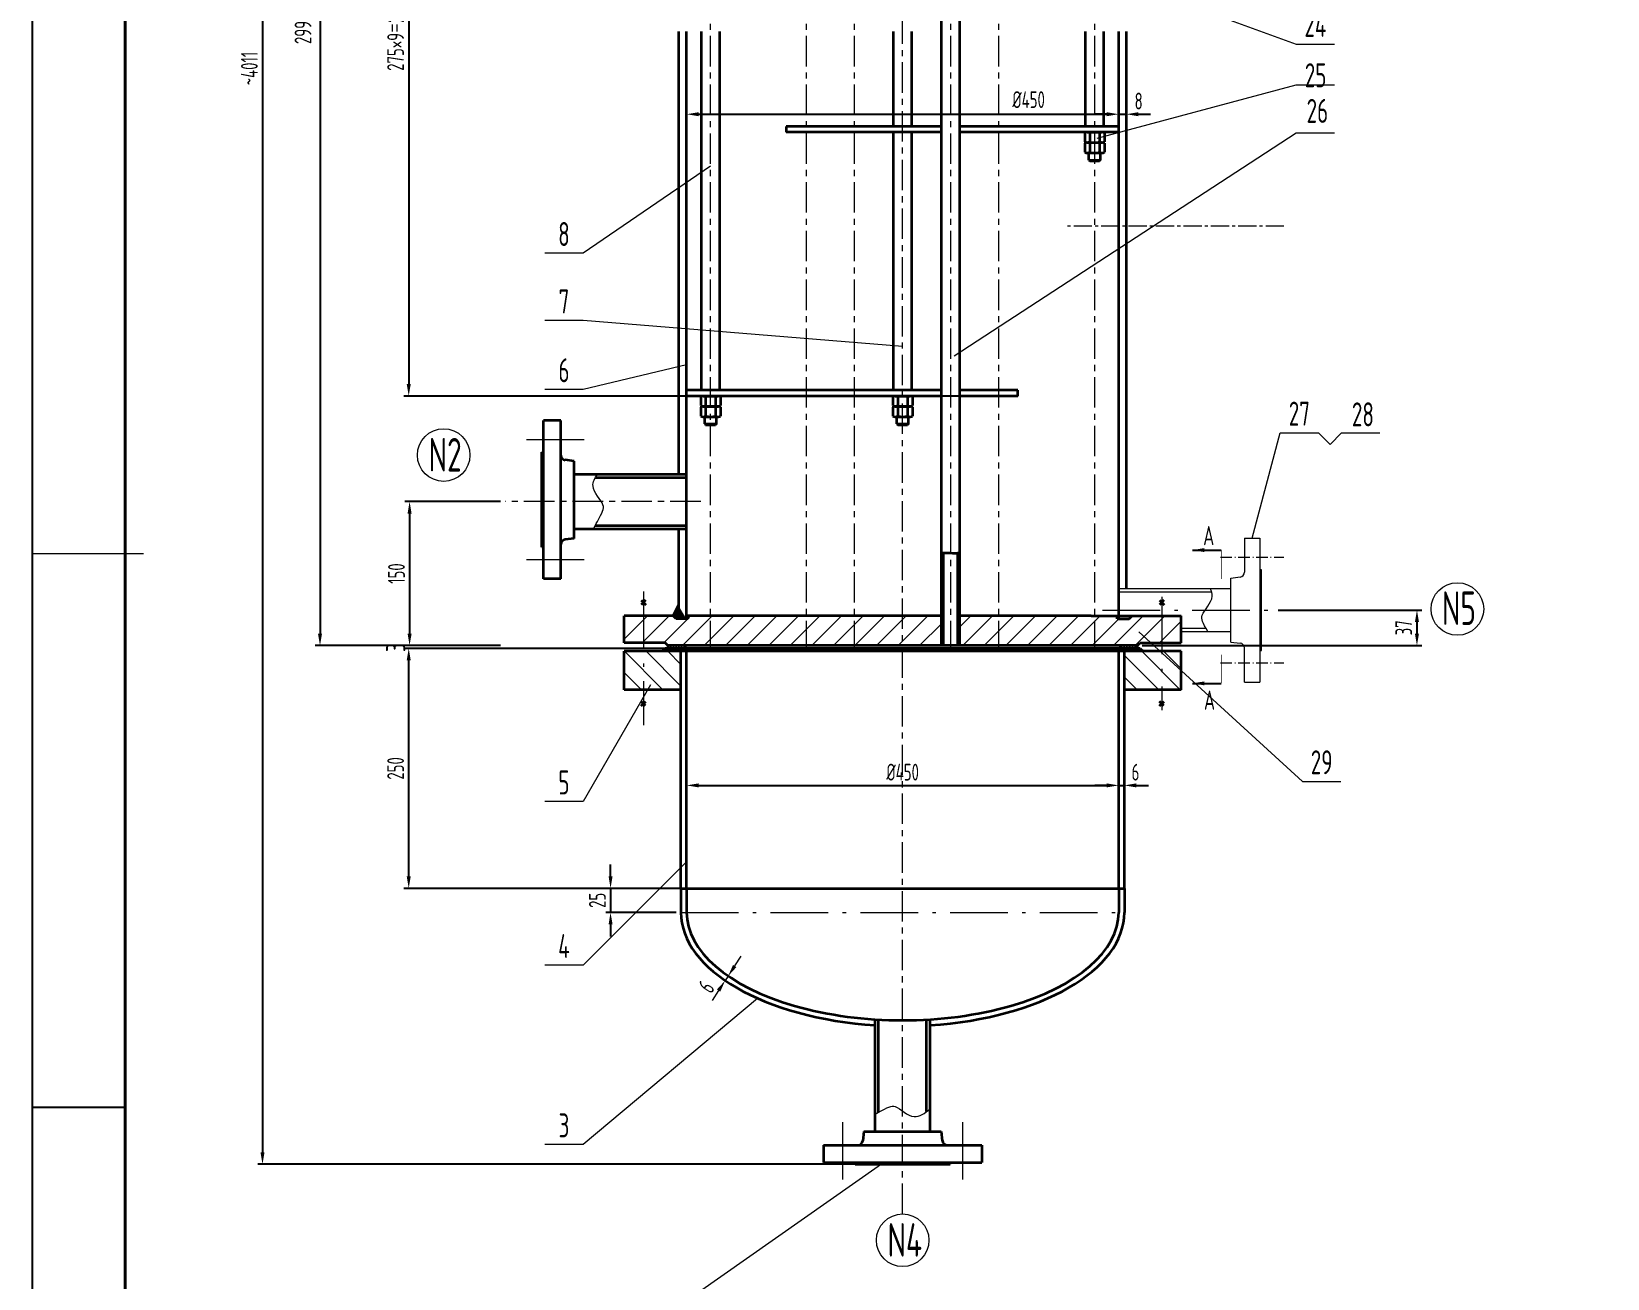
# Model space of a CAD drawing. Header units: millimetres. Extents: x -2894 to 367, y -1685 to 2915.
# Drawn here: x -2894 to -1252, y -139 to 1160 of the extents above; entities that cross this region are included whole.
import ezdxf
from ezdxf.enums import TextEntityAlignment as Align

# ---------------------------------------------------------------- set-up
doc = ezdxf.new("R2010")
doc.units = ezdxf.units.MM
doc.header["$MEASUREMENT"] = 0
doc.header["$PDMODE"] = 3
doc.header["$PDSIZE"] = 5
for name, pattern in [('ACAD_ISO04W100', [30, 24, -3, 0, -3]), ('ACAD_ISO05W100', [33, 24, -3, 0, -3, 0, -3]), ('ACAD_ISO10W100', [18.7, 12, -3, 0.7, -3]), ('CENTER', [50.8, 31.75, -6.35, 6.35, -6.35]), ('CENTER2', [28.575, 19.05, -3.175, 3.175, -3.175])]:
    doc.linetypes.add(name, pattern=pattern)
doc.layers.get('Defpoints').update_dxf_attribs({"linetype": 'CONTINUOUS'})
doc.layers.add('4', color=3, linetype='CONTINUOUS')
for name, color, linetype, lineweight in [('中心线', 1, 'ACAD_ISO04W100', 18), ('双点划线', 5, 'ACAD_ISO05W100', 18), ('标注', 7, 'CONTINUOUS', 18), ('粗实线', 4, 'CONTINUOUS', 70), ('细实线', 7, 'CONTINUOUS', 18)]:
    doc.layers.add(name, color=color, linetype=linetype, lineweight=lineweight)
doc.styles.add('HGCAD', font='gbenor.shx', dxfattribs={"width": 0.75, "bigfont": 'gbcbig.shx'})
doc.dimstyles.new('HGCAD', dxfattribs={"dimscale": 5, "dimtxt": 3.5, "dimasz": 2.5, "dimexe": 1, "dimexo": 1, "dimgap": 1, "dimtad": 1, "dimdec": 0, "dimdsep": 46, "dimtxsty": 'HGCAD', "dimcen": 0, "dimadec": 0, "dimazin": 0, "dimtfac": 1, "dimtdec": 0, "dimtix": 1, "dimtmove": 2, "dimatfit": 0, "dimfxl": 0, "dimtolj": 1, "dimarcsym": 0})
doc.dimstyles.new('HGCAD$0', dxfattribs={"dimscale": 5, "dimtxt": 3.5, "dimasz": 2.5, "dimexe": 1, "dimexo": 1, "dimgap": 1, "dimtad": 1, "dimdec": 0, "dimdsep": 46, "dimtxsty": 'HGCAD', "dimcen": 0, "dimadec": 0, "dimazin": 0, "dimtfac": 1, "dimtdec": 0, "dimtix": 1, "dimtmove": 2, "dimatfit": 0, "dimfxl": 0, "dimtolj": 1, "dimarcsym": 0})
pattern_1 = [(135, (130.885, -1511.21), (-11.22532, -11.22532), [])]
pattern_2 = [(45, (130.8855, -1511.2105), (-4.490128, 4.490128), [])]

# ---------------------------------------------------------------- blocks, each defined once
blk = doc.blocks.new('*D7')
at = {"layer": 'Defpoints', "color": 0, "linetype": 'ByBlock'}
for p in [(-2038.9, 2263.3), (-2653.2, -20.4), (-1986.5, -20.4)]:
    blk.add_point(p, dxfattribs=at)
at = {"layer": '标注', "color": 0, "linetype": 'ByBlock', "lineweight": -2}
for p, q in [((-2043.9, 2263.3), (-2658.2, 2263.3)), ((-2653.2, 2250.8), (-2653.2, -7.9)), ((-1991.5, -20.4), (-2658.2, -20.4))]:
    blk.add_line(p, q, dxfattribs=at)
at = {"layer": '标注', "color": 0, "linetype": 'ByBlock'}
for points in [[(-2655.3, 2250.8), (-2651.1, 2250.8), (-2653.2, 2263.3)], [(-2655.3, -7.9), (-2651.1, -7.9), (-2653.2, -20.4)]]:
    blk.add_solid(points, dxfattribs=at)
at = {"layer": '标注', "color": 0, "linetype": 'ByBlock', "insert": (-2666.9, 1121.4), "char_height": 17.5, "attachment_point": 5, "rotation": 90, "style": 'HGCAD'}
blk.add_mtext('\\A1;~4011', dxfattribs=at)
blk = doc.blocks.new('*D6')
at = {"layer": 'Defpoints', "color": 0, "linetype": 'ByBlock'}
for p in [(-2489.7, 1799.9), (-2593.3, 520.1), (-2471.6, 520.1)]:
    blk.add_point(p, dxfattribs=at)
at = {"layer": '标注', "color": 0, "linetype": 'ByBlock', "lineweight": -2}
for p, q in [((-2494.7, 1799.9), (-2598.3, 1799.9)), ((-2593.3, 1787.4), (-2593.3, 532.6)), ((-2476.6, 520.1), (-2598.3, 520.1))]:
    blk.add_line(p, q, dxfattribs=at)
at = {"layer": '标注', "color": 0, "linetype": 'ByBlock'}
for points in [[(-2595.4, 1787.4), (-2591.2, 1787.4), (-2593.3, 1799.9)], [(-2595.4, 532.6), (-2591.2, 532.6), (-2593.3, 520.1)]]:
    blk.add_solid(points, dxfattribs=at)
at = {"layer": '标注', "color": 0, "linetype": 'ByBlock', "insert": (-2611, 1162.9), "char_height": 17.5, "attachment_point": 5, "rotation": 90, "style": 'HGCAD'}
blk.add_mtext('\\A1;2997', dxfattribs=at)
blk = doc.blocks.new('*D8')
at = {"layer": 'Defpoints', "color": 0, "linetype": 'ByBlock'}
for p in [(-2500.9, 1539.9), (-2500.9, 780.1), (-1917.8, 780.1)]:
    blk.add_point(p, dxfattribs=at)
at = {"layer": '标注', "color": 0, "linetype": 'ByBlock', "lineweight": -2}
for p, q in [((-2500.9, 1527.4), (-2500.9, 792.6)), ((-1922.8, 780.1), (-2505.9, 780.1))]:
    blk.add_line(p, q, dxfattribs=at)
at = {"layer": '标注', "color": 0, "linetype": 'ByBlock'}
for points in [[(-2503, 1527.4), (-2498.8, 1527.4), (-2500.9, 1539.9)], [(-2503, 792.6), (-2498.8, 792.6), (-2500.9, 780.1)]]:
    blk.add_solid(points, dxfattribs=at)
at = {"layer": '标注', "color": 0, "linetype": 'ByBlock', "insert": (-2514.6, 1160), "char_height": 17.5, "attachment_point": 5, "rotation": 90, "style": 'HGCAD'}
blk.add_mtext('\\A1;275×9＝2475', dxfattribs=at)
blk = doc.blocks.new('*D9')
at = {"layer": 'Defpoints', "color": 0, "linetype": 'ByBlock', "ltscale": 5}
for p in [(-1761.4, 1073.8), (-2211.4, 1057.2), (-1761.4, 1057.2)]:
    blk.add_point(p, dxfattribs=at)
at = {"layer": '标注', "color": 0, "linetype": 'ByBlock', "lineweight": -2, "ltscale": 5}
for p, q in [((-2211.4, 1062.2), (-2211.4, 1078.8)), ((-2198.9, 1073.8), (-1773.9, 1073.8)), ((-1761.4, 1062.2), (-1761.4, 1078.8))]:
    blk.add_line(p, q, dxfattribs=at)
at = {"layer": '标注', "color": 0, "linetype": 'ByBlock', "ltscale": 5}
for points in [[(-2198.9, 1075.9), (-2198.9, 1071.7), (-2211.4, 1073.8)], [(-1773.9, 1075.9), (-1773.9, 1071.7), (-1761.4, 1073.8)]]:
    blk.add_solid(points, dxfattribs=at)
at = {"layer": '标注', "color": 0, "linetype": 'ByBlock', "ltscale": 5, "insert": (-1855.2, 1089), "char_height": 17.5, "attachment_point": 5, "style": 'HGCAD'}
blk.add_mtext('\\A1;%%C450', dxfattribs=at)
blk = doc.blocks.new('*D10')
at = {"layer": 'Defpoints', "color": 0, "linetype": 'ByBlock'}
for p in [(-2500.9, 517.1), (-2141.9, 517.1), (-2141.9, 267.1)]:
    blk.add_point(p, dxfattribs=at)
at = {"layer": '中心线', "color": 0, "linetype": 'ByBlock', "lineweight": -2}
for p, q in [((-2146.9, 517.1), (-2505.9, 517.1)), ((-2500.9, 279.6), (-2500.9, 504.6)), ((-2146.9, 267.1), (-2505.9, 267.1))]:
    blk.add_line(p, q, dxfattribs=at)
at = {"layer": '中心线', "color": 0, "linetype": 'ByBlock'}
for points in [[(-2503, 504.6), (-2498.8, 504.6), (-2500.9, 517.1)], [(-2503, 279.6), (-2498.8, 279.6), (-2500.9, 267.1)]]:
    blk.add_solid(points, dxfattribs=at)
at = {"layer": '中心线', "color": 0, "linetype": 'ByBlock', "insert": (-2514.6, 392.1), "char_height": 17.5, "attachment_point": 5, "rotation": 90, "style": 'HGCAD'}
blk.add_mtext('\\A1;250', dxfattribs=at)
blk = doc.blocks.new('*D11')
at = {"layer": 'Defpoints', "color": 0, "linetype": 'ByBlock', "ltscale": 5}
for p in [(-1761.4, 374.4), (-2211.4, 358), (-1761.4, 358)]:
    blk.add_point(p, dxfattribs=at)
at = {"layer": '中心线', "color": 0, "linetype": 'ByBlock', "lineweight": -2, "ltscale": 5}
for p, q in [((-2211.4, 363), (-2211.4, 379.4)), ((-1761.4, 363), (-1761.4, 379.4)), ((-2198.9, 374.4), (-1773.9, 374.4))]:
    blk.add_line(p, q, dxfattribs=at)
at = {"layer": '中心线', "color": 0, "linetype": 'ByBlock', "ltscale": 5}
for points in [[(-2198.9, 376.5), (-2198.9, 372.3), (-2211.4, 374.4)], [(-1773.9, 376.5), (-1773.9, 372.3), (-1761.4, 374.4)]]:
    blk.add_solid(points, dxfattribs=at)
at = {"layer": '中心线', "color": 0, "linetype": 'ByBlock', "ltscale": 5, "insert": (-1986.4, 388.2), "char_height": 17.5, "attachment_point": 5, "style": 'HGCAD'}
blk.add_mtext('\\A1;%%C450', dxfattribs=at)
blk = doc.blocks.new('*D39')
at = {"layer": 'Defpoints', "color": 0, "linetype": 'ByBlock', "ltscale": 5}
for p in [(-1600.2, 557.1), (-1741.9, 520.1), (-1450.7, 520.1)]:
    blk.add_point(p, dxfattribs=at)
at = {"layer": '标注', "color": 0, "linetype": 'ByBlock', "lineweight": -2, "ltscale": 5}
for p, q in [((-1595.2, 557.1), (-1445.7, 557.1)), ((-1450.7, 544.6), (-1450.7, 532.6)), ((-1736.9, 520.1), (-1445.7, 520.1))]:
    blk.add_line(p, q, dxfattribs=at)
at = {"layer": '标注', "color": 0, "linetype": 'ByBlock', "ltscale": 5}
for points in [[(-1452.8, 544.6), (-1448.6, 544.6), (-1450.7, 557.1)], [(-1452.8, 532.6), (-1448.6, 532.6), (-1450.7, 520.1)]]:
    blk.add_solid(points, dxfattribs=at)
at = {"layer": '标注', "color": 0, "linetype": 'ByBlock', "ltscale": 5, "insert": (-1464.5, 538.6), "char_height": 17.5, "attachment_point": 5, "rotation": 90, "style": 'HGCAD'}
blk.add_mtext('\\A1;37', dxfattribs=at)
blk = doc.blocks.new('*D42')
at = {"layer": 'Defpoints', "color": 0, "linetype": 'ByBlock'}
for p in [(-1761.4, 1073.8), (-1753.4, 1073.8), (-1753.4, 1073.8)]:
    blk.add_point(p, dxfattribs=at)
at = {"layer": '标注', "color": 0, "linetype": 'ByBlock', "lineweight": -2}
for p, q in [((-1773.9, 1073.8), (-1786.4, 1073.8)), ((-1761.4, 1073.8), (-1753.4, 1073.8)), ((-1740.9, 1073.8), (-1728.4, 1073.8))]:
    blk.add_line(p, q, dxfattribs=at)
at = {"layer": '标注', "color": 0, "linetype": 'ByBlock'}
for points in [[(-1773.9, 1075.9), (-1773.9, 1071.7), (-1761.4, 1073.8)], [(-1740.9, 1075.9), (-1740.9, 1071.7), (-1753.4, 1073.8)]]:
    blk.add_solid(points, dxfattribs=at)
at = {"layer": '标注', "color": 0, "linetype": 'ByBlock', "insert": (-1740.6, 1087.5), "char_height": 17.5, "attachment_point": 5, "style": 'HGCAD'}
blk.add_mtext('\\A1;8', dxfattribs=at)
blk = doc.blocks.new('*D44')
at = {"layer": 'Defpoints', "color": 0, "linetype": 'ByBlock'}
for p in [(-1761.4, 374.4), (-1755.4, 374.4), (-1755.4, 374.4)]:
    blk.add_point(p, dxfattribs=at)
at = {"layer": '中心线', "color": 0, "linetype": 'ByBlock', "lineweight": -2}
for p, q in [((-1773.9, 374.4), (-1786.4, 374.4)), ((-1761.4, 374.4), (-1755.4, 374.4)), ((-1742.9, 374.4), (-1730.4, 374.4))]:
    blk.add_line(p, q, dxfattribs=at)
at = {"layer": '中心线', "color": 0, "linetype": 'ByBlock'}
for points in [[(-1773.9, 376.5), (-1773.9, 372.3), (-1761.4, 374.4)], [(-1742.9, 376.5), (-1742.9, 372.3), (-1755.4, 374.4)]]:
    blk.add_solid(points, dxfattribs=at)
at = {"layer": '中心线', "color": 0, "linetype": 'ByBlock', "insert": (-1743.9, 388.2), "char_height": 17.5, "attachment_point": 5, "style": 'HGCAD'}
blk.add_mtext('\\A1;6', dxfattribs=at)
blk = doc.blocks.new('*D45')
at = {"layer": 'Defpoints', "color": 0, "linetype": 'ByBlock'}
for p in [(-2227.6, 267.1), (-2290.7, 242.1), (-2217.4, 242.1)]:
    blk.add_point(p, dxfattribs=at)
at = {"layer": '中心线', "color": 0, "linetype": 'ByBlock', "lineweight": -2}
for p, q in [((-2290.7, 279.6), (-2290.7, 292.1)), ((-2232.6, 267.1), (-2295.7, 267.1)), ((-2290.7, 267.1), (-2290.7, 242.1)), ((-2222.4, 242.1), (-2295.7, 242.1)), ((-2290.7, 229.6), (-2290.7, 217.1))]:
    blk.add_line(p, q, dxfattribs=at)
at = {"layer": '中心线', "color": 0, "linetype": 'ByBlock'}
for points in [[(-2292.7, 279.6), (-2288.6, 279.6), (-2290.7, 267.1)], [(-2292.7, 229.6), (-2288.6, 229.6), (-2290.7, 242.1)]]:
    blk.add_solid(points, dxfattribs=at)
at = {"layer": '中心线', "color": 0, "linetype": 'ByBlock', "insert": (-2304.4, 254.6), "char_height": 17.5, "attachment_point": 5, "rotation": 90, "style": 'HGCAD'}
blk.add_mtext('\\A1;25', dxfattribs=at)
blk = doc.blocks.new('*D51')
at = {"layer": 'Defpoints', "color": 0}
for p in [(-2400.4, 670.1), (-2500, 520.1), (-2400.4, 520.1)]:
    blk.add_point(p, dxfattribs=at)
at = {"layer": '标注', "color": 0, "lineweight": -2}
for p, q in [((-2405.4, 670.1), (-2505, 670.1)), ((-2500, 657.6), (-2500, 532.6)), ((-2405.4, 520.1), (-2505, 520.1))]:
    blk.add_line(p, q, dxfattribs=at)
at = {"layer": '标注', "color": 0}
for points in [[(-2502.1, 657.6), (-2497.9, 657.6), (-2500, 670.1)], [(-2502.1, 532.6), (-2497.9, 532.6), (-2500, 520.1)]]:
    blk.add_solid(points, dxfattribs=at)
at = {"layer": '标注', "color": 0, "insert": (-2513.7, 595.1), "char_height": 17.5, "attachment_point": 5, "rotation": 90, "style": 'HGCAD'}
blk.add_mtext('\\A1;150', dxfattribs=at)

msp = doc.modelspace()

# ---------------------------------------------------------------- hatches: boundary and pattern name
at = {"layer": '中心线', "linetype": 'ByBlock', "lineweight": 35, "ltscale": 5}
msp.add_hatch(color=0, dxfattribs=at).paths.add_polyline_path([(-2225.5, 551), (-2222.4, 548), (-2213.4, 548), (-2219.4, 558.3), (-2219.4, 562.4)])
h = msp.add_hatch(dxfattribs=at)
h.set_pattern_fill('ANSI31', color=0, scale=2, style=0)
h.set_pattern_definition(pattern_2)
h.paths.add_polyline_path([(-2211.4, 517.1), (-2230.9, 517.1), (-2233.9, 517.1), (-2236.9, 514.1), (-2211.4, 514.1)])
h = msp.add_hatch(dxfattribs=at)
h.set_pattern_fill('ANSI31', color=0, scale=2, style=0)
h.set_pattern_definition(pattern_2)
h.paths.add_polyline_path([(-1738.9, 517.1), (-1761.4, 517.1), (-1761.4, 514.1), (-1735.9, 514.1)])
at = {"layer": '细实线', "linetype": 'ByBlock', "ltscale": 5}
h = msp.add_hatch(dxfattribs=at)
h.set_pattern_fill('ANSI31', color=0, scale=5, style=0)
h.set_pattern_definition([(45, (130.885, -1511.21), (-11.22532, 11.22532), [])])
h.paths.add_polyline_path([(-2233.9, 523.1), (-2230.9, 520.1), (-2186.4, 520.1), (-2186.4, 551), (-2209.9, 551), (-2209.9, 548), (-2222.4, 548), (-2225.5, 551), (-2256.4, 551), (-2256.4, 523.1)])
h.paths.add_polyline_path([(-2276.4, 523.1), (-2256.4, 523.1), (-2256.4, 551), (-2276.4, 551)])
h.paths.add_polyline_path([(-2086.4, 520.1), (-2086.4, 551), (-2186.4, 551), (-2186.4, 520.1)])
h.paths.add_polyline_path([(-2036.4, 520.1), (-2036.4, 551), (-2086.4, 551), (-2086.4, 520.1)])
h.paths.add_polyline_path([(-2036.4, 551), (-2036.4, 520.1), (-1986.4, 520.1), (-1986.4, 551)])
h.paths.add_polyline_path([(-1986.4, 551), (-1986.4, 520.1), (-1945.9, 520.1), (-1945.9, 551)])
h.paths.add_polyline_path([(-1886.4, 520.1), (-1886.4, 551), (-1926.9, 551), (-1926.9, 520.1)])
h.paths.add_polyline_path([(-1886.4, 551), (-1886.4, 520.1), (-1786.4, 520.1), (-1786.4, 551), (-1790.1, 551)])
h.paths.add_polyline_path([(-1762.9, 548), (-1762.9, 551), (-1786.4, 551), (-1786.4, 520.1), (-1741.9, 520.1), (-1739, 523.1), (-1716.4, 523.1), (-1716.4, 551), (-1747.4, 551), (-1750.4, 548)])
h.paths.add_polyline_path([(-1716.4, 523.1), (-1696.4, 523.1), (-1696.4, 551), (-1716.4, 551)])
h = msp.add_hatch(dxfattribs=at)
h.set_pattern_fill('ANSI31', color=0, scale=5, angle=90, style=0)
h.set_pattern_definition(pattern_1)
h.paths.add_polyline_path([(-2217.4, 514.1), (-2256.4, 514.1), (-2256.4, 474.1), (-2217.4, 474.1)])
h.paths.add_polyline_path([(-2256.4, 514.1), (-2276.4, 514.1), (-2276.4, 474.1), (-2256.4, 474.1)])
h = msp.add_hatch(dxfattribs=at)
h.set_pattern_fill('ANSI31', color=0, scale=5, angle=90, style=0)
h.set_pattern_definition(pattern_1)
h.paths.add_polyline_path([(-1716.4, 514.1), (-1755.4, 514.1), (-1755.4, 474.1), (-1716.4, 474.1)])
h.paths.add_polyline_path([(-1696.4, 514.1), (-1716.4, 514.1), (-1716.4, 474.1), (-1696.4, 474.1)])

# ---------------------------------------------------------------- linework, layer by layer
at = {"layer": '4'}
for p, q in [((-2893, 2913.9), (-2893, -1684.5)), ((-2893, 39.1), (-2796.3, 39.1))]:
    msp.add_line(p, q, dxfattribs=at)
at = {"layer": '4', "const_width": 3.1}
msp.add_lwpolyline([(327.4, -1645.8), (327.4, 2875.2), (-2796.3, 2875.2), (-2796.3, -1645.8), (-369.3, -1645.8)], close=True, dxfattribs=at)
at = {"layer": '4', "const_width": 1.55}
msp.add_lwpolyline([(-2893, 615.8), (-2776.9, 615.8)], dxfattribs=at)
at = {"layer": '中心线', "color": 1, "linetype": 'CENTER'}
for p, q in [((-1986.4, -72.2), (-1986.4, 2313.7)), ((-2186.4, 514.1), (-2186.4, 1805.9)), ((-2086.4, 514.1), (-2086.4, 1805.9)), ((-2036.4, 514.1), (-2036.4, 1805.9)), ((-1936.4, 514.1), (-1936.4, 1805.9)), ((-1886.4, 514.1), (-1886.4, 1805.9)), ((-1786.4, 514.1), (-1786.4, 1805.9)), ((-2196.8, 670.1), (-2400.4, 670.1))]:
    msp.add_line(p, q, dxfattribs=at)
at = {"layer": '中心线', "color": 0, "linetype": 'ByBlock', "ltscale": 5}
for p, q in [((-1780.4, 1221.1), (-1576.5, 1146.9)), ((-1622.5, 632.1), (-1593.2, 741.8)), ((-2249, 479.1), (-2319.2, 357.5)), ((-2211.4, 294.8), (-2319.2, 187)), ((-2137.7, 152.5), (-2319.2, 0.2)), ((-2008.4, -20.4), (-2319.2, -238.1))]:
    msp.add_line(p, q, dxfattribs=at)
at = {"layer": '中心线', "color": 4, "linetype": 'ByBlock', "ltscale": 5}
for p, q in [((-1576.5, 1146.9), (-1536.5, 1146.9)), ((-2319.2, 929), (-2359.2, 929)), ((-2319.2, 858.7), (-2359.2, 858.7)), ((-2319.2, 787), (-2359.2, 787)), ((-1593.2, 741.8), (-1553.2, 741.8)), ((-1529.2, 741.8), (-1489.2, 741.8)), ((-1570, 378.5), (-1530, 378.5)), ((-2319.2, 357.5), (-2359.2, 357.5)), ((-2319.2, 187), (-2359.2, 187)), ((-2319.2, 0.2), (-2359.2, 0.2))]:
    msp.add_line(p, q, dxfattribs=at)
at = {"layer": '中心线', "color": 0, "linetype": 'ByBlock', "lineweight": 35, "ltscale": 5}
for p, q in [((-2107.9, 1061.1), (-2107.9, 1055.1)), ((-1792.4, 1026), (-1791.6, 1025.1)), ((-1792.4, 1026), (-1780.4, 1026)), ((-1791.6, 1025.1), (-1781.3, 1025.1)), ((-1780.4, 1026), (-1781.3, 1025.1)), ((-2192.4, 751), (-2191.6, 750.1)), ((-2192.4, 751), (-2180.4, 751)), ((-2191.6, 750.1), (-2181.3, 750.1)), ((-2180.4, 751), (-2181.3, 750.1)), ((-1992.4, 751), (-1980.4, 751)), ((-1992.4, 751), (-1991.6, 750.1)), ((-1991.6, 750.1), (-1981.3, 750.1)), ((-1980.4, 751), (-1981.3, 750.1))]:
    msp.add_line(p, q, dxfattribs=at)
at = {"layer": '中心线', "color": 0, "linetype": 'Continuous', "lineweight": 35, "ltscale": 5}
for p, q in [((-1796.8, 1054.3), (-1796.8, 1045.1)), ((-1794.2, 1055.1), (-1778.7, 1055.1)), ((-1791.6, 1054.3), (-1791.6, 1045.1)), ((-1781.2, 1054.3), (-1781.2, 1045.1)), ((-1776.1, 1054.3), (-1776.1, 1045.1)), ((-1796.8, 1043.5), (-1796.8, 1034.3)), ((-1794.2, 1044.3), (-1778.7, 1044.3)), ((-1794.2, 1044.3), (-1778.7, 1044.3)), ((-1791.6, 1043.5), (-1791.6, 1034.3)), ((-1781.2, 1043.5), (-1781.2, 1034.3)), ((-1776.1, 1043.5), (-1776.1, 1034.3)), ((-1794.2, 1033.5), (-1778.7, 1033.5)), ((-2196.8, 779.3), (-2196.8, 770.1)), ((-2194.2, 780.1), (-2178.7, 780.1)), ((-2191.6, 779.3), (-2191.6, 770.1)), ((-2181.2, 779.3), (-2181.2, 770.1)), ((-2176.1, 779.3), (-2176.1, 770.1)), ((-1996.8, 779.3), (-1996.8, 770.1)), ((-1994.2, 780.1), (-1978.7, 780.1)), ((-1991.6, 779.3), (-1991.6, 770.1)), ((-1981.2, 779.3), (-1981.2, 770.1)), ((-1976.1, 779.3), (-1976.1, 770.1)), ((-2196.8, 768.5), (-2196.8, 759.3)), ((-2194.2, 769.3), (-2178.7, 769.3)), ((-2194.2, 769.3), (-2178.7, 769.3)), ((-2194.2, 758.5), (-2178.7, 758.5)), ((-2191.6, 768.5), (-2191.6, 759.3)), ((-2181.2, 768.5), (-2181.2, 759.3)), ((-2176.1, 768.5), (-2176.1, 759.3)), ((-1996.8, 768.5), (-1996.8, 759.3)), ((-1994.2, 769.3), (-1978.7, 769.3)), ((-1994.2, 769.3), (-1978.7, 769.3)), ((-1994.2, 758.5), (-1978.7, 758.5)), ((-1991.6, 768.5), (-1991.6, 759.3)), ((-1981.2, 768.5), (-1981.2, 759.3)), ((-1976.1, 768.5), (-1976.1, 759.3))]:
    msp.add_line(p, q, dxfattribs=at)
at = {"layer": '中心线', "color": 1, "linetype": 'ACAD_ISO10W100', "ltscale": 5}
for p, q in [((-2318.3, 734.5), (-2386.3, 734.5)), ((-2318.3, 609.5), (-2386.3, 609.5)), ((-2256.4, 576.4), (-2256.4, 437.1)), ((-1716.4, 571), (-1716.4, 452.8)), ((-1778.2, 557.1), (-1570.9, 557.1)), ((-2217.4, 242.1), (-1755.4, 242.1)), ((-2049, 23.6), (-2049, -44.4)), ((-1924, 23.6), (-1924, -44.4))]:
    msp.add_line(p, q, dxfattribs=at)
at = {"layer": '中心线', "color": 7, "linetype": 'ByBlock', "lineweight": 35, "ltscale": 5}
for p, q in [((-2258.7, 567.3), (-2254, 562.7)), ((-2254.1, 567.3), (-2258.7, 562.7)), ((-1714.2, 567.3), (-1718.9, 562.7)), ((-1718.8, 567.3), (-1714.1, 562.7)), ((-2254.1, 457.2), (-2258.7, 461.8)), ((-2258.7, 457.2), (-2254, 461.8)), ((-1714.2, 457.2), (-1718.9, 461.8)), ((-1718.8, 457.2), (-1714.1, 461.8))]:
    msp.add_line(p, q, dxfattribs=at)
at = {"layer": '中心线', "color": 0, "linetype": 'ByBlock'}
for p, q in [((-2161.3, 186.2), (-2154.5, 196.6)), ((-2172.6, 171.8), (-2175.5, 173.7)), ((-2169.5, 176.6), (-2172.4, 178.5)), ((-2168.2, 175.7), (-2171.3, 171)), ((-2178.2, 160.5), (-2185, 150.1))]:
    msp.add_line(p, q, dxfattribs=at)
at = {"layer": '中心线', "color": 4, "linetype": 'ByBlock', "ltscale": 5, "const_width": 0.7}
for points in [[(-1654.6, 619.6), (-1654.6, 589.6)], [(-1654.6, 510.7), (-1654.6, 480.7)]]:
    msp.add_lwpolyline(points, dxfattribs=at)
at = {"layer": '中心线', "color": 0, "linetype": 'ByBlock', "ltscale": 5}
for centre in [(-2464.5, 718.6), (-1408.6, 558.2), (-1986.4, -99.6)]:
    msp.add_circle(centre, 27.4, dxfattribs=at)
at = {"layer": '中心线', "color": 0, "linetype": 'Continuous', "lineweight": 35, "ltscale": 5}
for centre, radius, start, end in [((-1794.2, 1050.3), 4.77, 57, 123), ((-1786.4, 1037.2), 17.9, 73.1507, 106.8493), ((-1778.7, 1050.3), 4.77, 57, 123), ((-1794.2, 1049.1), 4.77, 237, 303), ((-1794.2, 1039.5), 4.77, 57, 123), ((-1794.2, 1038.3), 4.77, 237, 303), ((-1786.4, 1062.2), 17.9, 253.1507, 286.8493), ((-1786.4, 1026.4), 17.9, 73.1507, 106.8493), ((-1786.4, 1051.4), 17.9, 253.1507, 286.8493), ((-1778.7, 1049.1), 4.77, 237, 303), ((-1778.7, 1039.5), 4.77, 57, 123), ((-1778.7, 1038.3), 4.77, 237, 303), ((-2194.2, 775.3), 4.77, 57, 123), ((-2186.4, 762.2), 17.9, 73.1507, 106.8493), ((-2178.7, 775.3), 4.77, 57, 123), ((-1994.2, 775.3), 4.77, 57, 123), ((-1986.4, 762.2), 17.9, 73.1507, 106.8493), ((-1978.7, 775.3), 4.77, 57, 123), ((-2194.2, 774.1), 4.77, 237, 303), ((-2194.2, 764.5), 4.77, 57, 123), ((-2194.2, 763.3), 4.77, 237, 303), ((-2186.4, 787.2), 17.9, 253.1507, 286.8493), ((-2186.4, 751.4), 17.9, 73.1507, 106.8493), ((-2186.4, 776.4), 17.9, 253.1507, 286.8493), ((-2178.7, 774.1), 4.77, 237, 303), ((-2178.7, 764.5), 4.77, 57, 123), ((-2178.7, 763.3), 4.77, 237, 303), ((-1994.2, 774.1), 4.77, 237, 303), ((-1994.2, 764.5), 4.77, 57, 123), ((-1994.2, 763.3), 4.77, 237, 303), ((-1986.4, 787.2), 17.9, 253.1507, 286.8493), ((-1986.4, 751.4), 17.9, 73.1507, 106.8493), ((-1986.4, 776.4), 17.9, 253.1507, 286.8493), ((-1978.7, 774.1), 4.77, 237, 303), ((-1978.7, 764.5), 4.77, 57, 123), ((-1978.7, 763.3), 4.77, 237, 303)]:
    msp.add_arc(centre, radius, start, end, dxfattribs=at)
at = {"layer": '中心线', "color": 0, "linetype": 'ByBlock', "lineweight": 35, "ltscale": 5}
msp.add_open_spline([(-1945.9, 616.7), (-1942.8, 616.8), (-1937.1, 616.8), (-1930.6, 616), (-1927.6, 616.9), (-1926.9, 617.1)], degree=3, knots=[5.185121, 5.185121, 5.185121, 5.185121, 14.652511, 22.152511, 24.272683, 24.272683, 24.272683, 24.272683], dxfattribs=at)
at = {"layer": '中心线', "color": 0, "linetype": 'ByBlock'}
for points in [[(-2163.1, 187.3), (-2159.6, 185), (-2168.2, 175.7)], [(-2179.9, 161.7), (-2176.4, 159.4), (-2171.3, 171)]]:
    msp.add_solid(points, dxfattribs=at)
at = {"layer": '双点划线', "color": 0, "linetype": 'ByBlock'}
for p, q in [((-1783.7, 1048.8), (-1576.5, 1104.3)), ((-1576.5, 1104.3), (-1536.5, 1104.3)), ((-1932.7, 822), (-1576.5, 1054.5)), ((-1576.5, 1054.5), (-1536.5, 1054.5)), ((-2186.4, 1019.7), (-2319.2, 929)), ((-1986.4, 831.6), (-2319.2, 858.7)), ((-2211.4, 812.7), (-2319.2, 787)), ((-1553.2, 741.8), (-1541.2, 729.8)), ((-1541.2, 729.8), (-1529.2, 741.8)), ((-1570, 378.5), (-1740.5, 534.5))]:
    msp.add_line(p, q, dxfattribs=at)
at = {"layer": '双点划线', "color": 1, "linetype": 'CENTER2'}
msp.add_line((-1589.2, 957.1), (-1816.5, 957.1), dxfattribs=at)
at = {"layer": '标注'}
for p, q in [((-1630.5, 632.1), (-1614.5, 632.1)), ((-1630.5, 632.1), (-1630.5, 596.5)), ((-1614.5, 632.1), (-1614.5, 482.1)), ((-1644.5, 590.4), (-1634.9, 591.6)), ((-1612.5, 599.1), (-1614.5, 599.1)), ((-1612.5, 515.1), (-1612.5, 599.1)), ((-1761.4, 579.6), (-1644.5, 579.6)), ((-1761.4, 576.1), (-1664.5, 576.1)), ((-1644.5, 523.8), (-1644.5, 590.4)), ((-1696.4, 538.1), (-1670.4, 538.1)), ((-1696.4, 534.6), (-1644.5, 534.6)), ((-1644.5, 523.8), (-1634.9, 522.6)), ((-1630.5, 482.1), (-1630.5, 517.7)), ((-1614.5, 515.1), (-1612.5, 515.1)), ((-1630.5, 482.1), (-1614.5, 482.1))]:
    msp.add_line(p, q, dxfattribs=at)
at = {"layer": '标注', "color": 1, "linetype": 'ACAD_ISO10W100'}
for p, q in [((-1655.5, 612.1), (-1589.5, 612.1)), ((-1655.5, 502.1), (-1589.5, 502.1))]:
    msp.add_line(p, q, dxfattribs=at)
at = {"layer": '标注'}
for centre, start, end in [((-1635.5, 596.5), 277, 0), ((-1635.5, 517.7), 0, 83)]:
    msp.add_arc(centre, 5, start, end, dxfattribs=at)
at = {"layer": '粗实线', "color": 0, "lineweight": 35}
for p, q in [((-1945.9, 1055.1), (-1945.9, 1258.9)), ((-1926.9, 1055.1), (-1926.9, 1258.9)), ((-1945.9, 1061.1), (-2107.9, 1061.1)), ((-1945.9, 1055.1), (-2107.9, 1055.1)), ((-1945.9, 780.1), (-1945.9, 1055.1)), ((-1761.4, 1061.1), (-1926.9, 1061.1)), ((-1926.9, 780.1), (-1926.9, 1055.1)), ((-1761.4, 1055.1), (-1926.9, 1055.1)), ((-1792.4, 1026), (-1792.4, 1033.5)), ((-1780.4, 1026), (-1780.4, 1033.5)), ((-1945.9, 786.1), (-2211.4, 786.1)), ((-1945.9, 780.1), (-2211.4, 780.1)), ((-1945.9, 520.1), (-1945.9, 780.1)), ((-1866.4, 786.1), (-1926.9, 786.1)), ((-1926.9, 520.1), (-1926.9, 780.1)), ((-1866.4, 780.1), (-1926.9, 780.1)), ((-1866.4, 780.1), (-1866.4, 786.1)), ((-2192.4, 751), (-2192.4, 758.5)), ((-2180.4, 751), (-2180.4, 758.5)), ((-1992.4, 751), (-1992.4, 758.5)), ((-1980.4, 751), (-1980.4, 758.5)), ((-1943.9, 520.1), (-1943.9, 616.7)), ((-1928.9, 520.1), (-1928.9, 616.5))]:
    msp.add_line(p, q, dxfattribs=at)
at = {"layer": '粗实线', "color": 0, "linetype": 'ByBlock', "lineweight": 35}
for p, q in [((-2219.4, 698.6), (-2219.4, 1160)), ((-2211.4, 1055.1), (-2211.4, 1160)), ((-2195.9, 786.1), (-2195.9, 1160)), ((-2176.9, 786.1), (-2176.9, 1160)), ((-1995.9, 1061.1), (-1995.9, 1160)), ((-1976.9, 1061.1), (-1976.9, 1160)), ((-1795.9, 1061.1), (-1795.9, 1160)), ((-1776.9, 1061.1), (-1776.9, 1160)), ((-1761.4, 1055.1), (-1761.4, 1160)), ((-1753.4, 912.6), (-1753.4, 1160)), ((-1753.4, 1058.1), (-1753.4, 1160)), ((-2211.4, 548), (-2211.4, 1055.1)), ((-1995.9, 786.1), (-1995.9, 1055.1)), ((-1976.9, 786.1), (-1976.9, 1055.1)), ((-1795.9, 1054.8), (-1795.9, 1055.1)), ((-1795.9, 1054.8), (-1795.9, 1055.1)), ((-1776.9, 1054.8), (-1776.9, 1055.1)), ((-1776.9, 1054.8), (-1776.9, 1055.1)), ((-1761.4, 548), (-1761.4, 1055.1)), ((-1795.9, 1044), (-1795.9, 1044.6)), ((-1795.9, 1044), (-1795.9, 1044.6)), ((-1776.9, 1044), (-1776.9, 1044.6)), ((-1776.9, 1044), (-1776.9, 1044.6)), ((-2219.4, 698.6), (-2219.4, 1013.9)), ((-1753.4, 579.6), (-1753.4, 912.6)), ((-2195.9, 779.8), (-2195.9, 780.1)), ((-2176.9, 779.8), (-2176.9, 780.1)), ((-1995.9, 779.8), (-1995.9, 780.1)), ((-1976.9, 779.8), (-1976.9, 780.1)), ((-2195.9, 769), (-2195.9, 769.6)), ((-2176.9, 769), (-2176.9, 769.6)), ((-1995.9, 769), (-1995.9, 769.6)), ((-1976.9, 769), (-1976.9, 769.6)), ((-2328.4, 698.6), (-2212.1, 698.6)), ((-2306.5, 695.1), (-2211.7, 695.1)), ((-2212.1, 698.6), (-2211.4, 697.9)), ((-2211.4, 642.3), (-2211.4, 697.9)), ((-2328.4, 641.6), (-2212.1, 641.6)), ((-2306.6, 645.1), (-2211.4, 645.1)), ((-2219.4, 558.3), (-2219.4, 641.6)), ((-2211.4, 642.3), (-2212.1, 641.6)), ((-2209.9, 548), (-2209.9, 551)), ((-1762.9, 548), (-1762.9, 551)), ((-2217.4, 267.1), (-2217.4, 514.1)), ((-2211.4, 267.1), (-2211.4, 517.1)), ((-1761.4, 267.1), (-1761.4, 517.1)), ((-1755.4, 267.1), (-1755.4, 514.1)), ((-2014.9, 13.6), (-2014.9, 130.5)), ((-2011.4, 33.7), (-2011.4, 130.3)), ((-1961.4, 34.5), (-1961.4, 130.3)), ((-1957.9, 13.6), (-1957.9, 130.5))]:
    msp.add_line(p, q, dxfattribs=at)
at = {"layer": '粗实线', "color": 0, "linetype": 'ByBlock', "lineweight": 35, "ltscale": 5}
for p, q in [((-2342.4, 754.5), (-2360.4, 754.5)), ((-2360.4, 589.5), (-2360.4, 754.5)), ((-2342.4, 589.5), (-2342.4, 754.5)), ((-2362.4, 721.5), (-2360.4, 721.5)), ((-2362.4, 622.5), (-2362.4, 721.5)), ((-2328.4, 712.3), (-2338, 713.5)), ((-2328.4, 631.7), (-2328.4, 712.3)), ((-2328.4, 631.7), (-2338, 630.6)), ((-2360.4, 622.5), (-2362.4, 622.5)), ((-2342.4, 589.5), (-2360.4, 589.5)), ((-2225.5, 551), (-2219.4, 562.4)), ((-2219.4, 558.3), (-2213.4, 548)), ((-2225.5, 551), (-2276.4, 551)), ((-2276.4, 523.1), (-2276.4, 551)), ((-2222.4, 548), (-2225.5, 551)), ((-2209.9, 548), (-2222.4, 548)), ((-1945.9, 551), (-2211.4, 551)), ((-1790.1, 551), (-1926.9, 551)), ((-1790.1, 551), (-1747.4, 551)), ((-1762.9, 548), (-1750.4, 548)), ((-1750.4, 548), (-1747.4, 551)), ((-1747.4, 551), (-1696.4, 551)), ((-1696.4, 523.1), (-1696.4, 551)), ((-1696.4, 523.1), (-1696.4, 551)), ((-2233.9, 523.1), (-2276.4, 523.1)), ((-2276.4, 474.1), (-2276.4, 514.1)), ((-1696.4, 514.1), (-2276.4, 514.1)), ((-2233.9, 517.1), (-2236.9, 514.1)), ((-2230.9, 520.1), (-2233.9, 523.1)), ((-1738.9, 517.1), (-2233.9, 517.1)), ((-2230.9, 520.1), (-2230.9, 517.1)), ((-1741.9, 520.1), (-2230.9, 520.1)), ((-1741.9, 517.1), (-2230.9, 517.1)), ((-2217.4, 517.1), (-1755.4, 517.1)), ((-2212.9, 520.1), (-2212.9, 517.1)), ((-1759.9, 520.1), (-1759.9, 517.1)), ((-1741.9, 520.1), (-1739, 523.1)), ((-1741.9, 517.1), (-1741.9, 520.1)), ((-1739, 523.1), (-1696.4, 523.1)), ((-1738.9, 517.1), (-1735.9, 514.1)), ((-1696.4, 474.1), (-1696.4, 514.1)), ((-1696.4, 474.1), (-1696.4, 514.1)), ((-2217.4, 474.1), (-2276.4, 474.1)), ((-1696.4, 474.1), (-1755.4, 474.1)), ((-2217.4, 267.1), (-2217.4, 242.1)), ((-2217.4, 267.1), (-1755.4, 267.1)), ((-2211.4, 267.1), (-2211.4, 242.1)), ((-1761.4, 267.1), (-1761.4, 242.1)), ((-1755.4, 267.1), (-1755.4, 242.1)), ((-2026.8, 13.6), (-2028, 4)), ((-2026.8, 13.6), (-1946.2, 13.6)), ((-1946.2, 13.6), (-1945.1, 4)), ((-2069, -0.4), (-1904, -0.4)), ((-2069, -0.4), (-2069, -18.4)), ((-1904, -0.4), (-1904, -18.4)), ((-2069, -18.4), (-1904, -18.4)), ((-2036, -18.4), (-2036, -20.4)), ((-2036, -20.4), (-1937, -20.4)), ((-1937, -20.4), (-1937, -18.4))]:
    msp.add_line(p, q, dxfattribs=at)
for centre, start, end in [((-2337.4, 718.4), 180, 263), ((-2337.4, 625.6), 97, 180), ((-2032.9, 4.6), 270, 353), ((-1940.1, 4.6), 187, 270)]:
    msp.add_arc(centre, 5, start, end, dxfattribs=at)
for major_axis, ratio, start_param, end_param in [((-231, 0), 0.512987, 0, 1.447105), ((-225, 0), 0.5, 0, 3.141593), ((-231, 0), 0.512987, 1.694488, 3.141593)]:
    msp.add_ellipse((-1986.4, 242.1), major_axis=major_axis, ratio=ratio, start_param=start_param, end_param=end_param, dxfattribs=at)
at = {"layer": '细实线', "color": 0, "linetype": 'ByBlock', "ltscale": 5}
for p, q in [((-2230.9, 518.7), (-2229.6, 520.1)), ((-2229, 517.1), (-2230.9, 519)), ((-2229.8, 517.1), (-2226.8, 520.1)), ((-2226.2, 517.1), (-2229.2, 520.1)), ((-2226.9, 517.1), (-2223.9, 520.1)), ((-2223.4, 517.1), (-2226.4, 520.1)), ((-2224.1, 517.1), (-2221.1, 520.1)), ((-2220.5, 517.1), (-2223.5, 520.1)), ((-2221.3, 517.1), (-2218.3, 520.1)), ((-2217.7, 517.1), (-2220.7, 520.1)), ((-2218.4, 517.1), (-2215.4, 520.1)), ((-2214.9, 517.1), (-2217.9, 520.1)), ((-2215.6, 517.1), (-2212.9, 519.8)), ((-2212.9, 518), (-2215, 520.1)), ((-1759.9, 517.4), (-1757.2, 520.1)), ((-1759.5, 517.1), (-1759.9, 517.5)), ((-1756.7, 517.1), (-1759.7, 520.1)), ((-1757.4, 517.1), (-1754.4, 520.1)), ((-1753.8, 517.1), (-1756.8, 520.1)), ((-1754.6, 517.1), (-1751.6, 520.1)), ((-1751, 517.1), (-1754, 520.1)), ((-1751.7, 517.1), (-1748.7, 520.1)), ((-1748.2, 517.1), (-1751.2, 520.1)), ((-1748.9, 517.1), (-1745.9, 520.1)), ((-1745.4, 517.1), (-1748.4, 520.1)), ((-1746.1, 517.1), (-1743.1, 520.1)), ((-1742.5, 517.1), (-1745.5, 520.1)), ((-1743.3, 517.1), (-1741.9, 518.4)), ((-1741.9, 519.3), (-1742.7, 520.1))]:
    msp.add_line(p, q, dxfattribs=at)
for points, knots in [([(-2308.5, 641.6), (-2305.5, 647.2), (-2299.6, 659), (-2294.1, 665.9), (-2313, 683.9), (-2307.1, 694.6), (-2304.2, 698.6)], [2.261416, 2.261416, 2.261416, 2.261416, 4.150829, 22.473583, 44.708629, 58.242483, 58.242483, 58.242483, 58.242483]), ([(-1668.6, 534.6), (-1673.6, 544.4), (-1678.8, 551), (-1661.5, 567.5), (-1664.6, 576.9), (-1666.1, 579.6)], [4.274693, 4.274693, 4.274693, 4.274693, 22.473583, 44.708629, 53.636945, 53.636945, 53.636945, 53.636945]), ([(-2014.9, 31.9), (-2014.3, 32.3), (-2001.9, 38.5), (-1994.8, 44.1), (-1975.3, 23.5), (-1963.3, 32.9), (-1957.9, 37.2)], [1.670596, 1.670596, 1.670596, 1.670596, 4.150829, 22.473583, 44.708629, 62.982814, 62.982814, 62.982814, 62.982814])]:
    msp.add_open_spline(points, degree=3, knots=knots, dxfattribs=at)

# ---------------------------------------------------------------- texts
at = {"layer": '中心线', "color": 3, "linetype": 'ByBlock', "ltscale": 5, "style": 'HGCAD', "width": 0.75}
for s, p in [('24', (-1556.5, 1166.9)), ('25', (-1556.3, 1114.4)), ('26', (-1554.4, 1077.3)), ('8', (-2339.2, 949)), ('7', (-2339.2, 878.7)), ('6', (-2339.2, 807)), ('27', (-1573.2, 761.8)), ('28', (-1507, 761.1)), ('29', (-1550, 398.5)), ('5', (-2339.2, 377.5)), ('4', (-2339.2, 207)), ('3', (-2339.2, 20.2))]:
    msp.add_text(s, height=25, dxfattribs=at).set_placement(p, align=Align.MIDDLE)
at = {"layer": '中心线', "color": 7, "linetype": 'ByBlock', "ltscale": 5, "style": 'HGCAD', "width": 0.75}
for p in [(-1667.6, 634.7), (-1666.8, 463.2)]:
    msp.add_text('A', height=20, dxfattribs=at).set_placement(p, align=Align.MIDDLE)
at = {"layer": '中心线', "ltscale": 5, "char_height": 25, "width": 69.726, "attachment_point": 1, "style": 'HGCAD'}
for s, insert in [('{\\H1.4x;\\C0;N2}', (-2480.2, 736.4)), ('{\\H1.4x;\\C0;N5}', (-1424.7, 576.5)), ('{\\H1.4x;\\C0;N4}', (-2002.2, -81.8))]:
    msp.add_mtext(s, dxfattribs=dict(at, insert=insert))
at = {"layer": '中心线', "color": 0, "linetype": 'ByBlock', "lineweight": 35, "ltscale": 5, "insert": (-2524.5, 513.5), "char_height": 20, "width": 22.545, "attachment_point": 1, "rotation": 90, "style": 'HGCAD'}
msp.add_mtext('3', dxfattribs=at)
at = {"layer": '中心线', "color": 0, "linetype": 'ByBlock', "insert": (-2190.9, 164.6), "char_height": 17.5, "attachment_point": 5, "rotation": 56.7391, "style": 'HGCAD'}
msp.add_mtext('\\A1;6', dxfattribs=at)

# ---------------------------------------------------------------- dimensions: what is measured, and where the dimension line sits
at = {"layer": '中心线', "color": 0, "linetype": 'ByBlock', "ltscale": 5}
for base, p1, p2, picture, middle in [((-2500.9, 517.1), (-2141.9, 267.1), (-2141.9, 517.1), '*D10', (-2514.6, 392.1)), ((-2290.7, 242.1), (-2227.6, 267.1), (-2217.4, 242.1), '*D45', (-2304.4, 254.6))]:
    dim = msp.add_linear_dim(base=base, p1=p1, p2=p2, angle=90, dimstyle='HGCAD$0', override={"dimscale": 5}, dxfattribs=at)
    dim.commit()
    dim.dimension.update_dxf_attribs({"geometry": picture, "text_midpoint": middle})
dim = msp.add_linear_dim(base=(-1761.4, 374.4), p1=(-2211.4, 358), p2=(-1761.4, 358), text='%%C<>', dimstyle='HGCAD$0', override={"dimscale": 5}, dxfattribs=at)
dim.commit()
dim.dimension.update_dxf_attribs({"geometry": '*D11', "text_midpoint": (-1986.4, 388.2)})
dim = msp.add_linear_dim(base=(-1755.4, 374.4), p1=(-1761.4, 374.4), p2=(-1755.4, 374.4), dimstyle='HGCAD$0', override={"dimscale": 5}, dxfattribs=at)
dim.commit()
dim.dimension.update_dxf_attribs({"geometry": '*D44', "text_midpoint": (-1743.9, 388.2), "dimtype": 160})
at = {"layer": '标注', "color": 0, "linetype": 'ByBlock', "ltscale": 5}
for base, p1, p2, text, picture, middle in [((-2653.2, -20.4), (-2038.9, 2263.3), (-1986.5, -20.4), '~4011', '*D7', (-2666.9, 1121.4)), ((-2500.9, 780.1), (-2500.9, 1539.9), (-1917.8, 780.1), '275×9＝2475', '*D8', (-2514.6, 1160))]:
    dim = msp.add_linear_dim(base=base, p1=p1, p2=p2, angle=90, text=text, dimstyle='HGCAD$0', override={"dimscale": 5}, dxfattribs=at)
    dim.commit()
    dim.dimension.update_dxf_attribs({"geometry": picture, "text_midpoint": middle})
dim = msp.add_linear_dim(base=(-2593.3, 520.1), p1=(-2489.7, 1799.9), p2=(-2471.6, 520.1), angle=90, text='2997', dimstyle='HGCAD$0', override={"dimscale": 5}, dxfattribs=at)
dim.commit()
dim.dimension.update_dxf_attribs({"geometry": '*D6', "text_midpoint": (-2611, 1162.9), "dimtype": 160})
dim = msp.add_linear_dim(base=(-1761.4, 1073.8), p1=(-2211.4, 1057.2), p2=(-1761.4, 1057.2), text='%%C<>', dimstyle='HGCAD$0', override={"dimscale": 5}, dxfattribs=at)
dim.commit()
dim.dimension.update_dxf_attribs({"geometry": '*D9', "text_midpoint": (-1855.2, 1089), "dimtype": 160})
dim = msp.add_linear_dim(base=(-1753.4, 1073.8), p1=(-1761.4, 1073.8), p2=(-1753.4, 1073.8), dimstyle='HGCAD$0', override={"dimscale": 5}, dxfattribs=at)
dim.commit()
dim.dimension.update_dxf_attribs({"geometry": '*D42', "text_midpoint": (-1740.6, 1087.5), "dimtype": 160})
at = {"layer": '标注'}
dim = msp.add_linear_dim(base=(-2500, 520.1), p1=(-2400.4, 670.1), p2=(-2400.4, 520.1), angle=90, dimstyle='HGCAD$0', override={"dimadec": 1, "dimtdec": 2, "dimatfit": 1}, dxfattribs=at)
dim.commit()
dim.dimension.update_dxf_attribs({"geometry": '*D51', "text_midpoint": (-2513.7, 595.1)})
at = {"layer": '标注', "color": 0, "linetype": 'ByBlock', "ltscale": 5}
dim = msp.add_linear_dim(base=(-1450.7, 520.1), p1=(-1600.2, 557.1), p2=(-1741.9, 520.1), angle=90, text='37', dimstyle='HGCAD$0', dxfattribs=at)
dim.commit()
dim.dimension.update_dxf_attribs({"geometry": '*D39', "text_midpoint": (-1464.5, 538.6)})

# ---------------------------------------------------------------- leaders
at = {"layer": '中心线', "color": 7, "linetype": 'ByBlock', "ltscale": 5}
for points in [[(-1684.6, 619.6), (-1654.6, 619.6)], [(-1684.6, 480.7), (-1654.6, 480.7)]]:
    msp.add_leader(points, dimstyle='HGCAD', override={"dimscale": 5}, dxfattribs=at)

doc.saveas('drawing.dxf')
